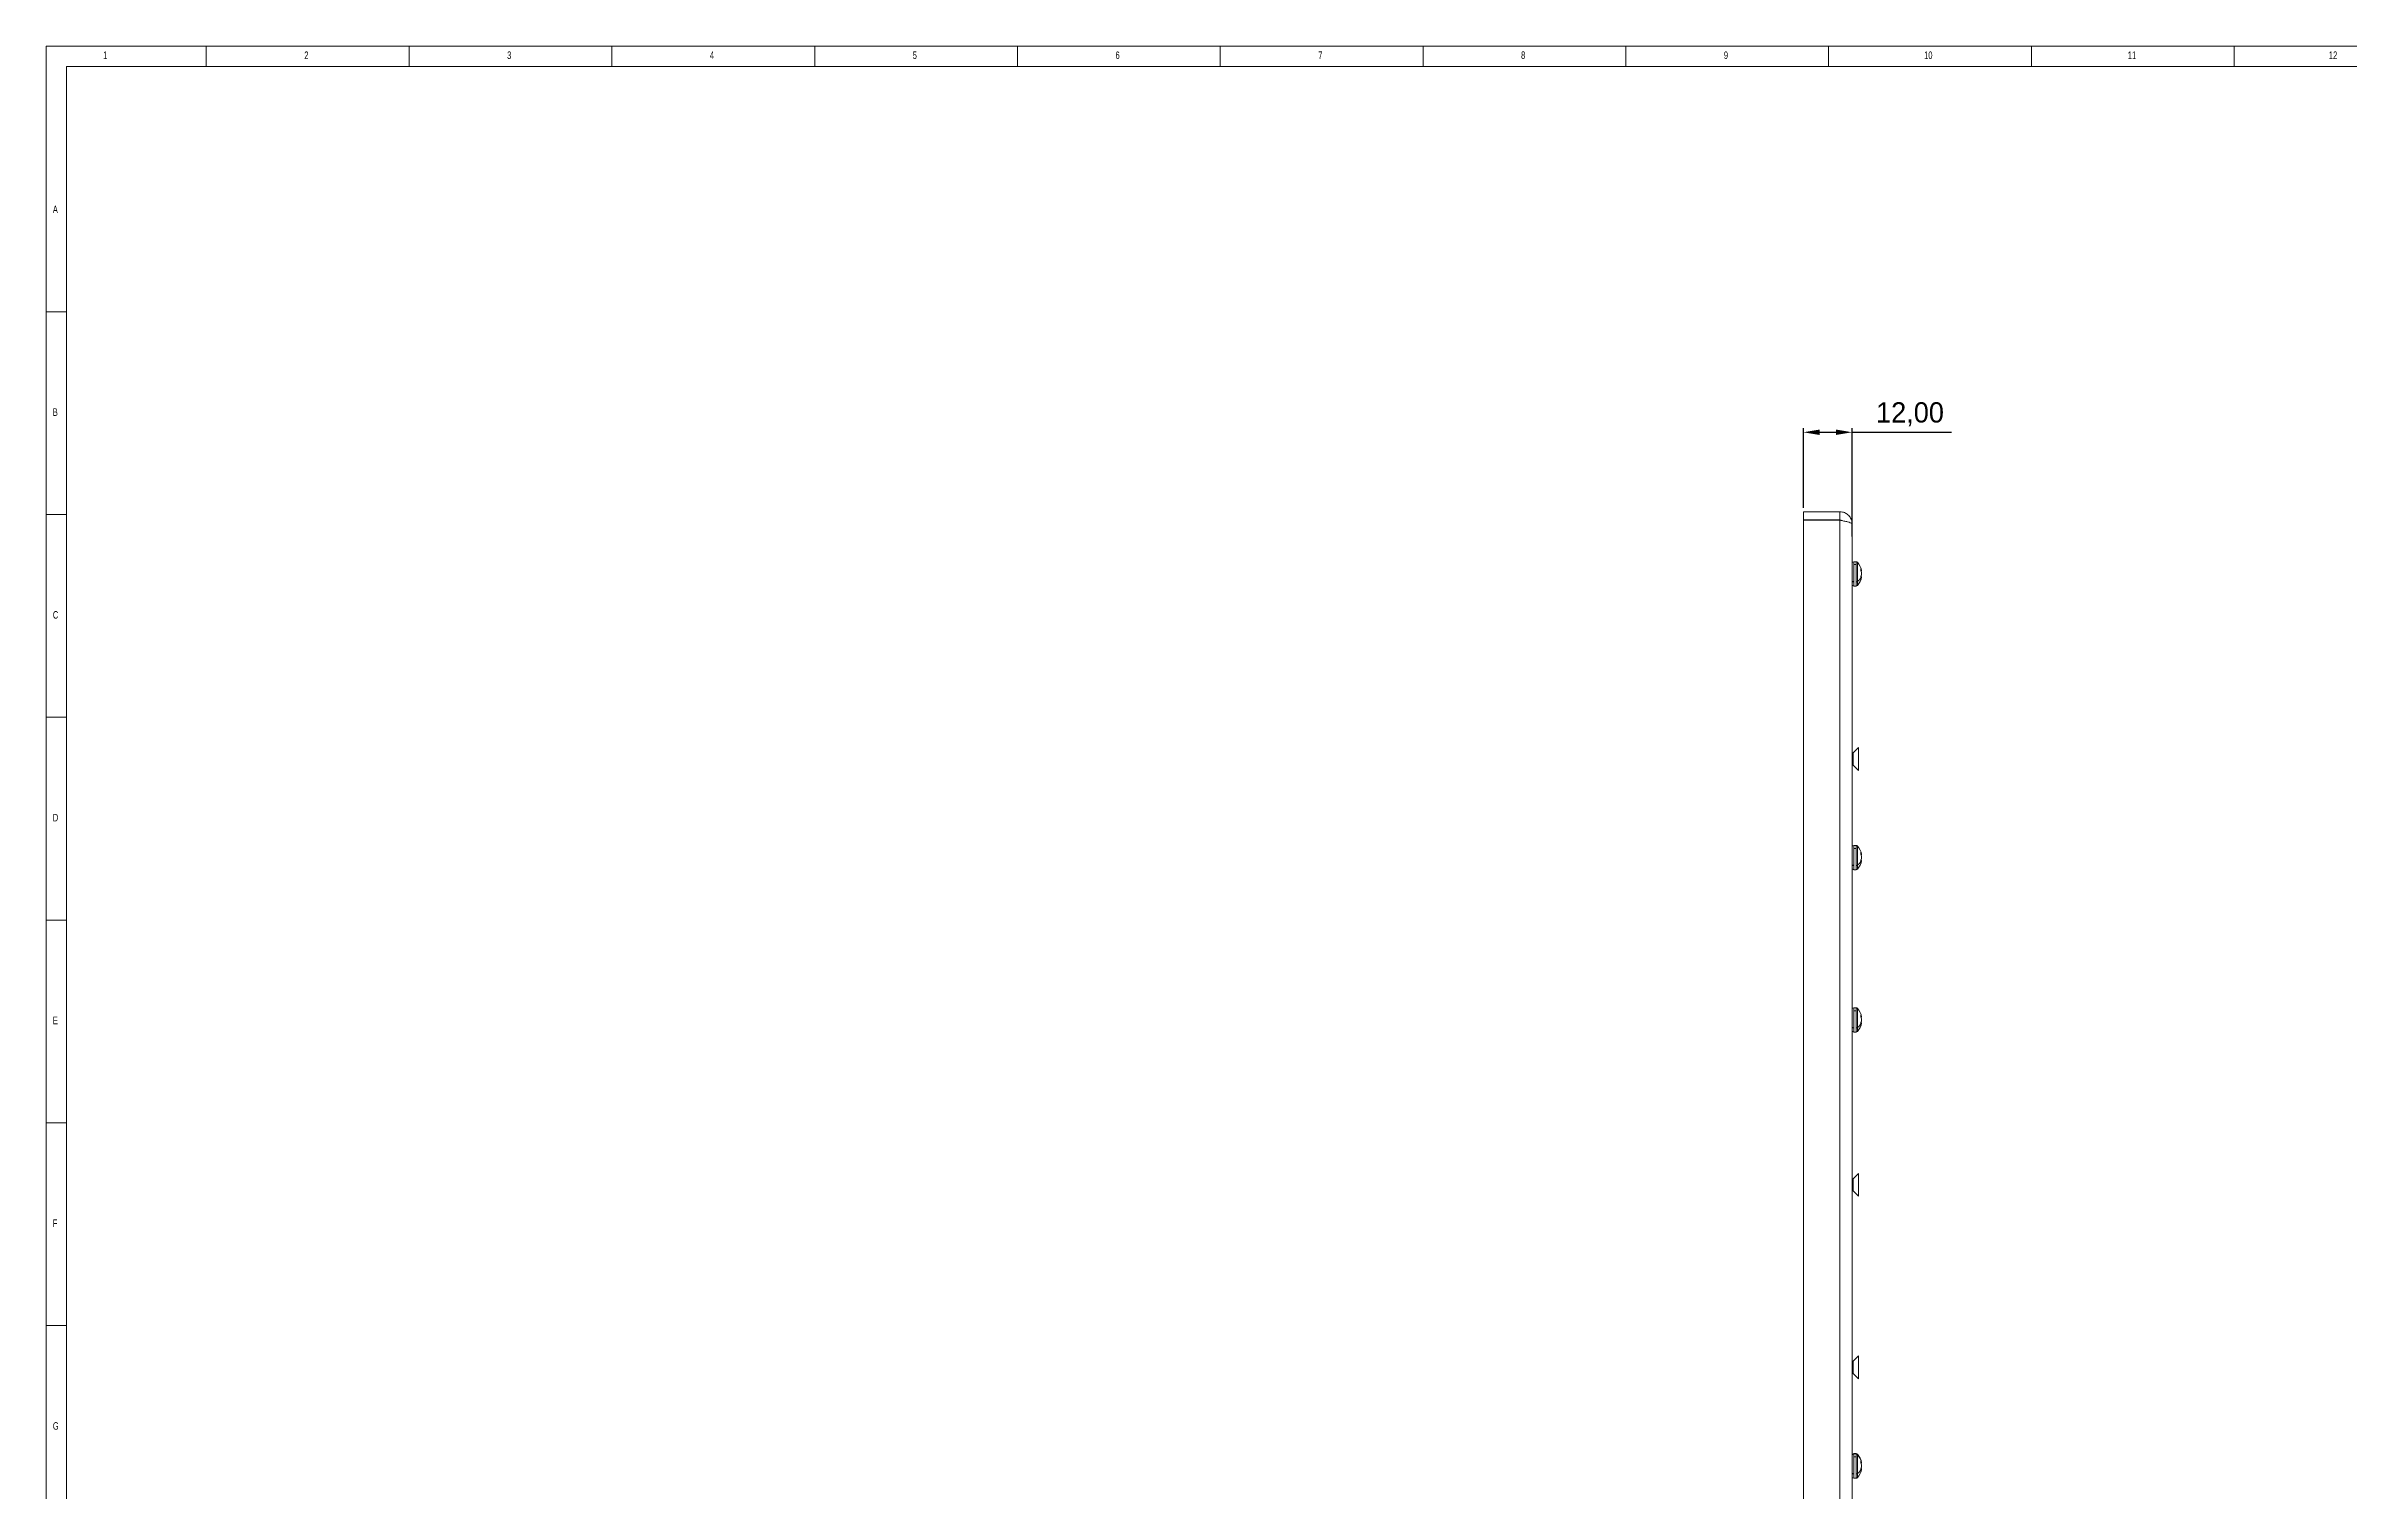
# Model space of a CAD drawing. Header units: millimetres. Extents: x 5 to 1184, y 5 to 836.
# Drawn here: x 5 to 573, y 479 to 836 of the extents above; entities that cross this region are included whole.
import ezdxf

# ---------------------------------------------------------------- set-up
doc = ezdxf.new("R2010")
doc.units = ezdxf.units.MM
doc.header["$PDSIZE"] = -1
doc.styles.add('SLDTEXTSTYLE0', font='TXT', dxfattribs={"width": 0.75})
doc.dimstyles.new('ISO-25', dxfattribs={"dimtxt": 2.5, "dimasz": 2.5, "dimexe": 1.25, "dimexo": 0.625, "dimtad": 1, "dimtxsty": 'Standard', "dimcen": 2.5, "dimadec": 0, "dimazin": 0, "dimtfac": 1, "dimtmove": 0, "dimatfit": 3, "dimfxl": 1, "dimarcsym": 0})

# ---------------------------------------------------------------- blocks, each defined once
blk = doc.blocks.new('*D5')
at = {"color": 0, "lineweight": -2}
for p, q in [((438.28, 722.15), (438.28, 741.77)), ((442.28, 740.77), (446.28, 740.77)), ((450.28, 715.09), (450.28, 741.77)), ((450.28, 740.77), (474.83, 740.77))]:
    blk.add_line(p, q, dxfattribs=at)
at = {"color": 0}
for points in [[(442.28, 741.44), (442.28, 740.1), (438.28, 740.77)], [(446.28, 741.44), (446.28, 740.1), (450.28, 740.77)]]:
    blk.add_solid(points, dxfattribs=at)
at = {"layer": 'Defpoints', "color": 0}
for p in [(450.28, 740.77), (438.28, 721.15), (450.28, 714.09)]:
    blk.add_point(p, dxfattribs=at)
at = {"color": 0, "insert": (464.56, 745.21), "char_height": 5, "attachment_point": 5}
blk.add_mtext('12,00', dxfattribs=at)

msp = doc.modelspace()

# ---------------------------------------------------------------- linework, layer by layer
at = {"color": 7, "linetype": 'Continuous', "lineweight": 0}
for p, q in [((5, 836), (5, 5)), ((1184, 836), (5, 836)), ((44.5, 831), (44.5, 836)), ((94.5, 836), (94.5, 831)), ((144.5, 831), (144.5, 836)), ((194.5, 836), (194.5, 831)), ((244.5, 831), (244.5, 836)), ((294.5, 836), (294.5, 831)), ((344.5, 831), (344.5, 836)), ((394.5, 836), (394.5, 831)), ((444.5, 831), (444.5, 836)), ((494.5, 836), (494.5, 831)), ((544.5, 831), (544.5, 836)), ((10, 831), (10, 10)), ((1179, 831), (10, 831)), ((10, 770.5), (5, 770.5)), ((5, 720.5), (10, 720.5)), ((10, 670.5), (5, 670.5)), ((5, 620.5), (10, 620.5)), ((10, 570.5), (5, 570.5)), ((5, 520.5), (10, 520.5))]:
    msp.add_line(p, q, dxfattribs=at)
at = {"color": 7, "linetype": 'Continuous', "lineweight": 15}
for p, q in [((438.281, 721.152), (438.281, 719.152)), ((447.281, 721.152), (438.281, 721.152)), ((447.281, 719.152), (438.281, 719.152)), ((438.281, 719.081), (438.281, 405.162)), ((447.281, 719.081), (438.281, 719.081)), ((447.281, 721.152), (447.281, 719.152)), ((447.281, 719.081), (447.281, 405.162)), ((450.281, 718.152), (450.281, 406.092)), ((451.29, 708.852), (450.713, 708.852)), ((450.713, 703.898), (450.713, 708.128)), ((450.713, 708.128), (451.29, 708.128)), ((451.29, 708.128), (451.29, 703.898)), ((452.438, 706.94), (452.438, 707.148)), ((452.438, 706.655), (452.438, 706.94)), ((452.438, 704.917), (452.438, 705.238)), ((452.624, 705.149), (452.438, 705.166)), ((452.438, 704.663), (452.438, 704.917)), ((452.624, 706.555), (452.484, 706.542)), ((452.598, 705.54), (452.562, 705.538)), ((452.624, 705.798), (452.615, 705.798)), ((450.713, 702.852), (451.29, 702.852)), ((450.581, 661.702), (450.281, 661.702)), ((451.881, 663.002), (450.581, 661.702)), ((450.581, 658.702), (450.581, 661.702)), ((451.881, 663.002), (451.881, 657.402)), ((450.281, 658.702), (450.581, 658.702)), ((450.581, 658.702), (451.881, 657.402)), ((451.29, 638.892), (450.713, 638.892)), ((450.713, 633.938), (450.713, 638.168)), ((450.713, 638.168), (451.29, 638.168)), ((451.29, 638.168), (451.29, 633.938)), ((452.438, 636.98), (452.438, 637.188)), ((452.438, 636.695), (452.438, 636.98)), ((452.624, 636.595), (452.484, 636.582)), ((450.713, 632.892), (451.29, 632.892)), ((452.438, 634.957), (452.438, 635.278)), ((452.624, 635.189), (452.438, 635.206)), ((452.438, 634.703), (452.438, 634.957)), ((452.598, 635.58), (452.562, 635.578)), ((452.624, 635.838), (452.615, 635.838)), ((451.29, 598.852), (450.713, 598.852)), ((450.713, 593.898), (450.713, 598.128)), ((450.713, 598.128), (451.29, 598.128)), ((451.29, 598.128), (451.29, 593.898)), ((452.438, 596.94), (452.438, 597.148)), ((452.438, 596.655), (452.438, 596.94)), ((452.624, 596.555), (452.484, 596.542)), ((450.713, 592.852), (451.29, 592.852)), ((452.438, 594.917), (452.438, 595.238)), ((452.624, 595.149), (452.438, 595.166)), ((452.438, 594.663), (452.438, 594.917)), ((452.598, 595.54), (452.562, 595.538)), ((452.624, 595.798), (452.615, 595.798)), ((450.581, 556.702), (450.281, 556.702)), ((451.881, 558.002), (450.581, 556.702)), ((450.581, 553.702), (450.581, 556.702)), ((451.881, 558.002), (451.881, 552.402)), ((450.281, 553.702), (450.581, 553.702)), ((450.581, 553.702), (451.881, 552.402)), ((450.581, 511.702), (450.281, 511.702)), ((451.881, 513.002), (450.581, 511.702)), ((450.581, 508.702), (450.581, 511.702)), ((451.881, 513.002), (451.881, 507.402)), ((450.281, 508.702), (450.581, 508.702)), ((450.581, 508.702), (451.881, 507.402)), ((451.29, 488.932), (450.713, 488.932)), ((451.29, 488.852), (450.713, 488.852)), ((450.713, 483.898), (450.713, 488.128)), ((450.713, 488.128), (451.29, 488.128)), ((450.713, 482.852), (451.29, 482.852)), ((451.29, 488.128), (451.29, 483.898)), ((452.438, 486.94), (452.438, 487.148)), ((452.438, 486.655), (452.438, 486.94)), ((452.438, 484.917), (452.438, 485.238)), ((452.624, 485.149), (452.438, 485.166)), ((452.438, 484.663), (452.438, 484.917)), ((452.624, 486.555), (452.484, 486.542)), ((452.624, 485.229), (452.512, 485.239)), ((452.598, 485.54), (452.562, 485.538)), ((452.598, 486.756), (452.587, 486.755)), ((452.624, 486.635), (452.61, 486.634)), ((452.624, 485.798), (452.615, 485.798)), ((452.624, 485.878), (452.622, 485.878))]:
    msp.add_line(p, q, dxfattribs=at)
at = {"color": 110, "linetype": 'Continuous', "lineweight": 15}
for p, q in [((450.713, 708.128), (450.713, 708.852)), ((451.29, 708.852), (451.29, 708.128)), ((451.617, 708.703), (451.617, 703.995)), ((450.713, 702.852), (450.713, 703.898)), ((451.29, 703.898), (451.29, 702.852)), ((451.617, 703.995), (451.617, 703.001)), ((450.713, 638.168), (450.713, 638.892)), ((451.29, 638.892), (451.29, 638.168)), ((451.617, 638.743), (451.617, 634.035)), ((450.713, 632.892), (450.713, 633.938)), ((451.29, 633.938), (451.29, 632.892)), ((451.617, 634.035), (451.617, 633.041)), ((450.713, 598.128), (450.713, 598.852)), ((451.29, 598.852), (451.29, 598.128)), ((451.617, 598.703), (451.617, 593.995)), ((450.713, 592.852), (450.713, 593.898)), ((451.29, 593.898), (451.29, 592.852)), ((451.617, 593.995), (451.617, 593.001)), ((450.713, 488.852), (450.713, 488.932)), ((450.713, 488.128), (450.713, 488.852)), ((451.29, 488.932), (451.29, 488.852)), ((451.29, 488.852), (451.29, 488.128)), ((451.617, 488.783), (451.617, 488.703)), ((451.617, 488.703), (451.617, 483.995)), ((450.713, 482.852), (450.713, 483.898)), ((451.29, 483.898), (451.29, 482.852)), ((451.617, 483.995), (451.617, 483.001))]:
    msp.add_line(p, q, dxfattribs=at)
at = {"color": 7, "linetype": 'Continuous', "lineweight": 15, "flags": 128}
for points in [[(450.713, 703.898), (450.629, 703.903), (450.548, 703.919), (450.473, 703.945), (450.408, 703.98), (450.354, 704.023), (450.314, 704.071), (450.29, 704.124), (450.281, 704.179)], [(450.713, 633.938), (450.629, 633.943), (450.548, 633.959), (450.473, 633.985), (450.408, 634.02), (450.354, 634.063), (450.314, 634.111), (450.29, 634.164), (450.281, 634.219)], [(450.713, 593.898), (450.629, 593.903), (450.548, 593.919), (450.473, 593.945), (450.408, 593.98), (450.354, 594.023), (450.314, 594.071), (450.29, 594.124), (450.281, 594.179)], [(450.713, 483.898), (450.629, 483.903), (450.548, 483.919), (450.473, 483.945), (450.408, 483.98), (450.354, 484.023), (450.314, 484.071), (450.29, 484.124), (450.281, 484.179)]]:
    msp.add_lwpolyline(points, dxfattribs=at)
at = {"color": 7, "linetype": 'Continuous', "lineweight": 15}
for centre, radius, start, end in [((450.713, 708.42), 0.432, 90, 180), ((451.29, 708.42), 0.432, 40.95275, 90), ((448.331, 705.852), 4.35, 9.65931, 40.95275), ((448.331, 705.852), 4.35, 319.04725, 350.34069), ((449.932, 706.321), 2.872, 305.91114, 330.74194), ((450.117, 706.097), 2.548, 13.12303, 24.37118), ((449.846, 705.536), 2.823, 12.84291, 23.34724), ((450.445, 706.234), 2.228, 333.44312, 345.133), ((450.718, 705.581), 1.949, 331.90305, 344.68438), ((449.879, 706.158), 2.788, 339.077, 347.19594), ((451.739, 706.432), 0.893, 7.9264, 15.83959), ((448.659, 705.647), 3.973, 3.73151, 7.47963), ((449.108, 706.149), 3.524, 352.05275, 356.02791), ((448.661, 706.057), 3.971, 352.51911, 356.26911), ((452.189, 705.237), 0.444, 337.30657, 348.45321), ((450.713, 703.284), 0.432, 180, 270), ((451.304, 704.449), 0.552, 268.58429, 304.51796), ((451.29, 703.284), 0.432, 270, 319.04725), ((450.713, 638.46), 0.432, 90, 180), ((451.29, 638.46), 0.432, 40.95275, 90), ((448.331, 635.892), 4.35, 9.65931, 40.95275), ((450.116, 636.137), 2.549, 13.12363, 24.36948), ((449.846, 635.577), 2.823, 12.84213, 23.34751), ((451.739, 636.472), 0.893, 7.92599, 15.84143), ((448.661, 635.687), 3.971, 3.73098, 7.48047), ((450.713, 633.324), 0.432, 180, 270), ((451.304, 634.489), 0.552, 268.58199, 304.51785), ((451.29, 633.324), 0.432, 270, 319.04725), ((448.331, 635.892), 4.35, 319.04725, 350.34069), ((449.932, 636.361), 2.873, 305.91207, 330.74101), ((450.445, 636.274), 2.228, 333.44277, 345.13401), ((450.718, 635.621), 1.949, 331.90222, 344.68375), ((449.879, 636.198), 2.789, 339.07709, 347.19522), ((449.109, 636.189), 3.523, 352.0519, 356.02839), ((448.66, 636.097), 3.972, 352.51998, 356.26856), ((452.189, 635.277), 0.444, 337.31078, 348.45483), ((450.713, 598.42), 0.432, 90, 180), ((451.29, 598.42), 0.432, 40.95275, 90), ((448.331, 595.852), 4.35, 9.65931, 40.95275), ((450.117, 596.097), 2.548, 13.12351, 24.37015), ((449.847, 595.537), 2.822, 12.84206, 23.34783), ((451.739, 596.432), 0.893, 7.92541, 15.8413), ((450.713, 593.284), 0.432, 180, 270), ((451.304, 594.449), 0.552, 268.58236, 304.51869), ((451.29, 593.284), 0.432, 270, 319.04725), ((448.331, 595.852), 4.35, 319.04725, 350.34069), ((449.932, 596.321), 2.873, 305.91164, 330.74121), ((450.445, 596.234), 2.228, 333.44277, 345.13401), ((450.718, 595.581), 1.949, 331.90231, 344.68403), ((449.879, 596.158), 2.789, 339.07736, 347.19526), ((448.66, 595.647), 3.972, 3.73132, 7.48014), ((449.11, 596.149), 3.523, 352.05176, 356.02871), ((448.66, 596.057), 3.972, 352.51967, 356.26872), ((452.189, 595.237), 0.444, 337.30946, 348.4547), ((450.713, 488.5), 0.432, 90, 180), ((450.713, 488.42), 0.432, 90, 180), ((451.29, 488.5), 0.432, 40.95275, 90), ((451.29, 488.42), 0.432, 40.95275, 90), ((448.331, 485.932), 4.35, 9.65931, 40.95275), ((448.331, 485.852), 4.35, 9.65931, 40.95275), ((450.713, 483.284), 0.432, 180, 270), ((451.304, 484.449), 0.552, 268.58199, 304.51785), ((451.29, 483.284), 0.432, 270, 319.04725), ((448.331, 485.852), 4.35, 319.04725, 350.34069), ((449.932, 486.321), 2.873, 305.91207, 330.74101), ((450.116, 486.097), 2.549, 13.12363, 24.36948), ((449.846, 485.537), 2.823, 12.84213, 23.34751), ((450.445, 486.234), 2.228, 333.44277, 345.13401), ((450.718, 485.581), 1.949, 331.90222, 344.68375), ((449.878, 486.158), 2.79, 338.93678, 347.19377), ((450.141, 486.184), 2.523, 13.09478, 19.33095), ((451.739, 486.512), 0.893, 7.92482, 15.84117), ((451.74, 486.432), 0.893, 7.92494, 15.84248), ((448.66, 485.727), 3.972, 3.73144, 7.48002), ((448.661, 485.647), 3.971, 3.73098, 7.48047), ((449.109, 486.149), 3.523, 352.0519, 356.02839), ((448.66, 486.057), 3.972, 352.51998, 356.26856), ((452.189, 485.317), 0.444, 337.30814, 348.45456), ((452.189, 485.237), 0.444, 337.31078, 348.45483), ((449.125, 485.556), 3.508, 3.96754, 5.27944)]:
    msp.add_arc(centre, radius, start, end, dxfattribs=at)
for points, knots in [([(450.281, 718.152), (450.248, 718.488), (450.182, 719.167), (449.657, 720.076), (448.875, 720.762), (448.03, 721.106), (447.484, 721.139), (447.281, 721.152)], [0, 0, 0, 0, 0.2137715, 0.4326134, 0.6514544, 0.8702958, 1, 1, 1, 1]), ([(447.819, 718.973), (447.754, 719.018), (447.595, 719.131), (447.398, 719.144), (447.281, 719.152)], [0, 0, 0, 0, 0.4038977, 1, 1, 1, 1]), ([(447.281, 719.081), (447.617, 719.015), (448.297, 718.881), (449.206, 718.679), (449.891, 718.475), (450.236, 718.299), (450.269, 718.192), (450.281, 718.152)], [0, 0, 0, 0, 0.2137727, 0.4326132, 0.6514552, 0.8702953, 1, 1, 1, 1]), ([(450.281, 594.179), (450.281, 594.459), (450.281, 595.02), (450.281, 596.054), (450.281, 597.043), (450.281, 597.844), (450.281, 598.349), (450.281, 598.378), (450.281, 598.39)], [0, 0, 0, 0, 0.1719314, 0.3438641, 0.5157965, 0.6877284, 0.859661, 1, 1, 1, 1]), ([(450.281, 484.179), (450.281, 484.459), (450.281, 485.02), (450.281, 486.054), (450.281, 487.043), (450.281, 487.844), (450.281, 488.349), (450.281, 488.378), (450.281, 488.39)], [0, 0, 0, 0, 0.171932, 0.343864, 0.5157964, 0.6877283, 0.8596609, 1, 1, 1, 1])]:
    msp.add_open_spline(points, degree=3, knots=knots, dxfattribs=at)

# ---------------------------------------------------------------- texts
at = {"color": 7, "linetype": 'Continuous', "lineweight": 0, "attachment_point": 1, "style": 'SLDTEXTSTYLE0'}
for s, insert, char_height in [('1', (19.083, 834.668), 1.852), ('2', (68.667, 834.668), 1.852), ('3', (118.667, 834.668), 1.852), ('4', (168.667, 834.668), 1.852), ('5', (218.667, 834.668), 1.852), ('6', (268.667, 834.668), 1.852), ('7', (318.667, 834.668), 1.852), ('8', (368.667, 834.668), 1.852), ('9', (418.667, 834.668), 1.852), ('10', (468.042, 834.668), 1.8521), ('11', (518.25, 834.668), 1.8521), ('12', (567.833, 834.668), 1.8521), ('A', (6.667, 796.668), 1.852), ('B', (6.667, 746.668), 1.852), ('C', (6.667, 696.668), 1.852), ('D', (6.667, 646.668), 1.852), ('E', (6.667, 596.668), 1.852), ('F', (6.667, 546.668), 1.852), ('G', (6.667, 496.668), 1.852)]:
    msp.add_mtext(s, dxfattribs=dict(at, insert=insert, char_height=char_height))

# ---------------------------------------------------------------- dimensions: what is measured, and where the dimension line sits
dim = msp.add_linear_dim(base=(450.281, 740.77), p1=(438.281, 721.152), p2=(450.281, 714.093), dimstyle='ISO-25', override={"dimtxt": 5, "dimasz": 4, "dimexe": 1, "dimexo": 1, "dimgap": 1.524, "dimzin": 0, "dimadec": 2, "dimtzin": 0})
dim.commit()
dim.dimension.update_dxf_attribs({"geometry": '*D5', "text_midpoint": (464.555, 745.211)})

doc.saveas('drawing.dxf')
